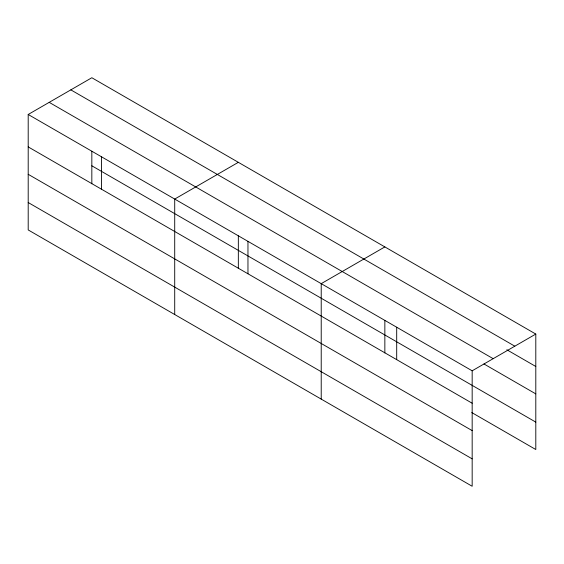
<?xml version="1.0" encoding="UTF-8"?>
<svg xmlns="http://www.w3.org/2000/svg" width="564" height="564" viewBox="0 0 564 564"><rect width="100%" height="100%" fill="white"/><g stroke="black" fill="none" stroke-linecap="round" stroke-linejoin="round"><path stroke-width="0.85" d="M472.167 430.621L472.167 370.802L28.2 114.478L28.2 229.936L472.167 486.26L472.167 430.621L28.2 174.304M471.758 412.552L535.8 449.522L535.8 334.064L91.833 77.74L28.2 114.478M238.339 162.326L174.713 199.064L174.713 314.522M384.852 246.912L321.219 283.65L321.219 399.108M472.167 370.802L535.8 334.064M70.831 89.866L514.805 346.183M506.832 349.758L535.8 366.487M49.195 102.352L493.169 358.676M483.961 363.956L535.8 393.891M91.833 165.795L535.8 422.119M28.2 146.901L472.167 403.225M28.2 202.532L472.167 458.856M396.696 327.226L396.696 359.649M384.852 320.43L384.852 352.951M247.963 241.357L247.963 273.78M238.339 235.837L238.339 268.365M101.457 156.771L101.457 189.194M91.833 151.251L91.833 183.779"/></g></svg>
